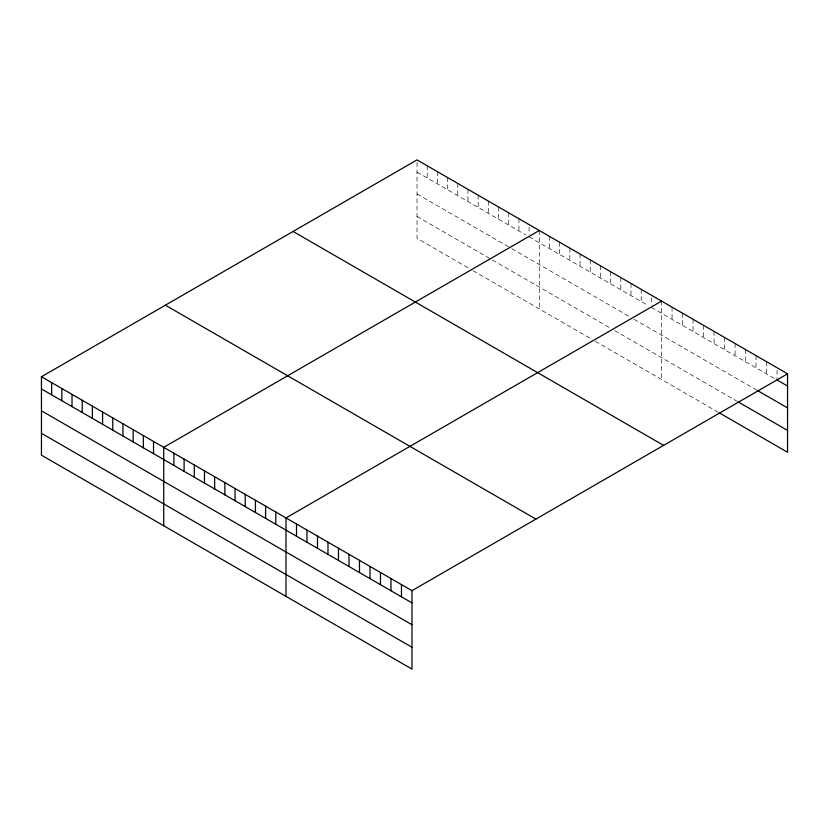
<?xml version="1.0" encoding="UTF-8"?>
<svg xmlns="http://www.w3.org/2000/svg" width="829" height="829" viewBox="0 0 829 829"><rect width="100%" height="100%" fill="white"/><g stroke="black" fill="none" stroke-linecap="round" stroke-linejoin="round"><path stroke-width="0.62" stroke-dasharray="4.14 3.11" d="M417.028 172.111L526.052 235.063M529.109 236.825L648.33 305.652M651.387 307.424L774.949 378.76M417.028 193.976L508.737 246.918M511.794 248.679L629.988 316.916M634.061 319.269L756.058 389.703M417.028 216.483L491.41 259.436M492.426 260.016L610.621 328.263M614.703 330.616L737.157 401.319M467.97 267.757L417.028 238.337L417.028 159.904M473.069 270.7L590.248 338.346M595.346 341.289L718.266 412.262M777.053 370.2L777.053 378.749M766.556 361.703L766.556 373.91M756.058 355.641L756.058 367.848M745.561 349.579L745.561 361.786M735.064 343.517L735.064 355.734M724.556 337.455L724.556 349.672M714.059 331.393L714.059 343.61M703.562 325.331L703.562 337.548M693.065 319.269L693.065 331.486M682.568 313.207L682.568 325.424M672.07 307.144L672.07 319.362M661.573 301.082L661.573 379.527M651.387 297.652L651.387 304.979M641.19 289.321L641.19 301.538M631.004 283.435L631.004 295.652M620.817 277.56L620.817 289.767M610.621 271.674L610.621 283.891M600.434 265.788L600.434 278.005M590.248 259.912L590.248 272.119M580.062 254.026L580.062 266.244M569.865 248.14L569.865 260.358M559.679 242.265L559.679 254.472M549.492 236.379L549.492 248.596M539.296 230.493L539.296 308.937M529.109 227.053L529.109 234.379M518.923 218.732L518.923 230.939M508.737 212.846L508.737 225.063M498.54 206.96L498.54 219.177M488.354 201.084L488.354 213.291M478.167 195.198L478.167 207.416M467.97 189.313L467.97 201.53M457.784 183.437L457.784 195.644M447.598 177.551L447.598 189.768M437.401 171.665L437.401 183.883M427.215 165.779L427.215 177.997"/><path stroke-width="1.24" d="M41.45 376.739L411.972 590.662L411.972 669.096L41.45 455.183L41.45 376.739L417.028 159.904L787.55 373.817L787.55 452.261L719.313 412.863M539.296 230.493L163.727 447.328L163.727 525.773M661.573 301.082L285.995 517.928L285.995 596.362M411.972 590.662L787.55 373.817M777.053 379.972L787.55 386.034M757.105 390.314L787.55 407.889M738.204 401.92L787.55 430.406M293.083 231.457L663.614 445.38M165.385 305.186L535.917 519.099M41.45 388.956L411.972 602.87M41.45 410.811L411.972 624.724M41.45 433.329L411.972 647.242M401.474 584.6L401.474 596.807M390.977 578.538L390.977 590.745M380.48 572.476L380.48 584.694M369.983 566.414L369.983 578.632M359.485 560.352L359.485 572.57M348.988 554.29L348.988 566.508M338.481 548.228L338.481 560.445M327.983 542.166L327.983 554.383M317.486 536.104L317.486 548.321M306.989 530.052L306.989 542.259M296.492 523.99L296.492 536.197M275.808 512.042L275.808 524.26M265.612 506.156L265.612 518.374M255.425 500.281L255.425 512.488M245.239 494.395L245.239 506.612M235.053 488.509L235.053 500.726M224.856 482.633L224.856 494.84M214.67 476.748L214.67 488.965M204.483 470.862L204.483 483.079M194.287 464.976L194.287 477.193M184.1 459.1L184.1 471.307M173.914 453.214L173.914 465.432M153.531 441.453L153.531 453.66M143.344 435.567L143.344 447.784M133.158 429.681L133.158 441.898M122.961 423.806L122.961 436.013M112.775 417.92L112.775 430.137M102.589 412.034L102.589 424.251M92.392 406.148L92.392 418.365M82.206 400.272L82.206 412.479M72.019 394.386L72.019 406.604M61.833 388.5L61.833 400.718M51.636 382.625L51.636 394.832"/></g></svg>
